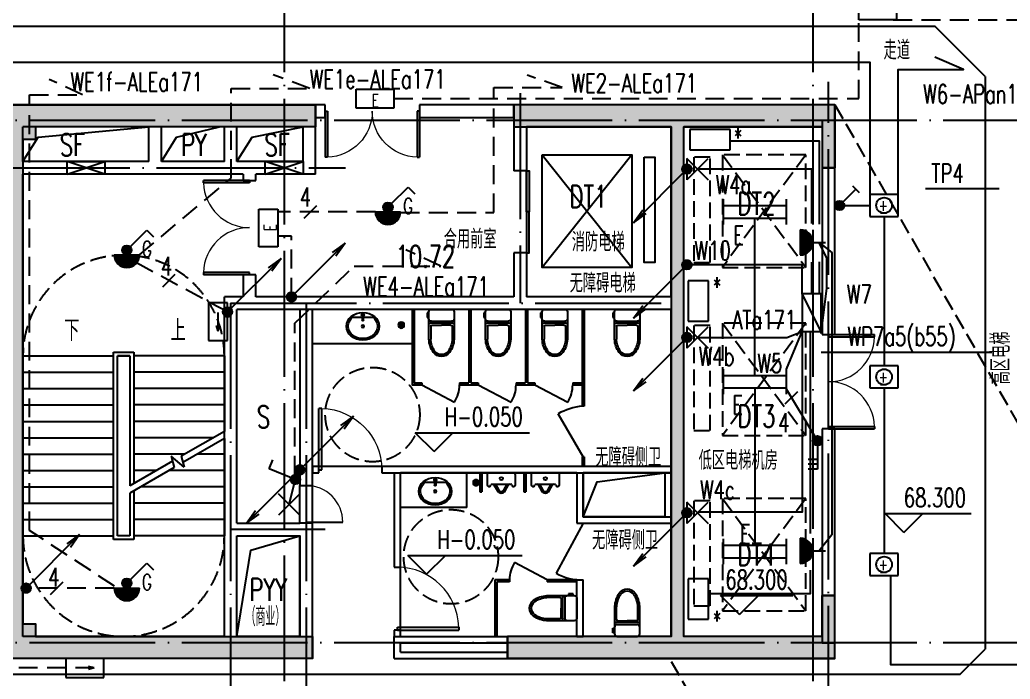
# Model space of a CAD drawing. Extents: x 1980812 to 2226895, y -554123 to 281606.
# Drawn here: x 2007367 to 2023102, y -176357 to -165875 of the extents above; entities that cross this region are included whole.
import ezdxf
from ezdxf.enums import TextEntityAlignment as Align

# ---------------------------------------------------------------- set-up
doc = ezdxf.new("R2010")
doc.units = 0
doc.header["$LTSCALE"] = 1000
doc.header["$MEASUREMENT"] = 0
for name, pattern in [('CONTINOUS', [0]), ('DASH', [0.35, 0.25, -0.1]), ('DOTE', [2.42, 2, -0.2, 0.02, -0.2]), ('DQXX', [4.5, 3, -1.5])]:
    doc.linetypes.add(name, pattern=pattern)
for name, color, linetype in [('$TD_AUDIT_GENERATED_(1F3)', 7, 'Continuous'), ('$TD_AUDIT_GENERATED_(210)', 8, 'Continuous'), ('$TD_AUDIT_GENERATED_(24E)', 8, 'Continuous'), ('$TD_AUDIT_GENERATED_(356C)', 8, 'Continuous'), ('$TD_AUDIT_GENERATED_(517)', 8, 'CONTINOUS'), ('$TD_AUDIT_GENERATED_(54A)', 8, 'Continuous'), ('1', 1, 'Continuous'), ('A-FLOR-PFIX', 8, 'Continuous'), ('A-FLOR-TPTN', 8, 'Continuous'), ('COLU', 8, 'Continuous'), ('COLU_HATCH', 8, 'Continuous'), ('DIM_ELEV', 8, 'Continuous'), ('DIM_SYMB', 8, 'Continuous'), ('dote', 8, 'DOTE'), ('DQ1', 1, 'Continuous'), ('DQ2', 2, 'Continuous'), ('DQ7', 7, 'Continuous'), ('DQK', 7, 'Continuous'), ('DQK1', 1, 'Continuous'), ('DQK7', 7, 'Continuous'), ('DQqj', 1, 'Continuous'), ('DQX', 2, 'DQXX'), ('LINE', 8, 'Continuous'), ('PUB_TEXT', 8, 'Continuous'), ('STAIR', 8, 'Continuous'), ('WALL', 7, 'Continuous'), ('WINDOW', 8, 'Continuous')]:
    doc.layers.add(name, color=color, linetype=linetype)
doc.styles.add('_TCH_DIM', font='SIMPLEX', dxfattribs={"bigfont": 'GBCBIG'})
doc.styles.add('D8', font='txtw.shx', dxfattribs={"width": 0.7, "bigfont": 'hztxtw.shx'})
doc.styles.add('HZF', font='ROMANS2', dxfattribs={"width": 0.7, "bigfont": 'HZDF2'})
doc.styles.add('HZTXTW', font='txtw.shx', dxfattribs={"width": 0.6, "bigfont": 'hztxtw.shx'})

# ---------------------------------------------------------------- blocks, each defined once
blk = doc.blocks.new('$TD_AUDIT_GENERATED_(9F)')
at = {"layer": 'dote'}
for p, q in [((14900, 30469), (14900, -6248)), ((23300, 30469), (23300, -6248)), ((56413, 15600), (-8454, 15600)), ((56413, 7300), (-8454, 7300))]:
    blk.add_line(p, q, dxfattribs=at)
blk = doc.blocks.new('$TD_AUDIT_GENERATED_(3B77)')
at = {"layer": 'COLU_HATCH'}
h = blk.add_hatch(color=256, dxfattribs=at)
h.dxf.hatch_style = 1
h.paths.add_polyline_path([(15400, 15850), (15400, 15500), (10950, 15500), (10950, 15300), (10750, 15300), (10750, 7600), (10950, 7600), (10950, 7400), (15350, 7400), (15350, 7050), (10400, 7050), (10400, 15850)])
h = blk.add_hatch(color=256, dxfattribs=at)
h.dxf.hatch_style = 1
h.paths.add_polyline_path([(18550, 15850), (23650, 15850), (23650, 14850), (23450, 14850), (23450, 15500), (18550, 15500)])
h = blk.add_hatch(color=256, dxfattribs=at)
h.dxf.hatch_style = 1
h.paths.add_polyline_path([(21250, 15500), (21250, 7400), (21050, 7400), (21050, 15500)])
h = blk.add_hatch(color=256, dxfattribs=at)
h.dxf.hatch_style = 1
h.paths.add_polyline_path([(18450, 7050), (23650, 7050), (23650, 8050), (23450, 8050), (23450, 7400), (18450, 7400)])
at = {"layer": 'COLU'}
for points in [[(15400, 15850), (15400, 15500), (10950, 15500), (10950, 15300), (10750, 15300), (10750, 7600), (10950, 7600), (10950, 7400), (15350, 7400), (15350, 7050), (10400, 7050), (10400, 15850)], [(23650, 14850), (23650, 15850), (18550, 15850), (18550, 15500), (21050, 15500), (21050, 7400), (18450, 7400), (18450, 7050), (23650, 7050), (23650, 8050), (23450, 8050), (23450, 7400), (21250, 7400), (21250, 15500), (23450, 15500), (23450, 14850)]]:
    blk.add_lwpolyline(points, close=True, dxfattribs=at)
blk = doc.blocks.new('$DorLib2D$00000002')
for p, q in [((-0.5, 0), (-0.5, 0.4875)), ((-0.475, 0.4875), (-0.5, 0.4875)), ((-0.475, 0), (-0.475, 0.4875)), ((0.475, 0), (0.475, 0.4875)), ((0.475, 0.4875), (0.5, 0.4875)), ((0.5, 0), (0.5, 0.4875)), ((-0.5, 0), (-0.475, 0)), ((0.5, 0), (0.475, 0))]:
    blk.add_line(p, q)
at = {"lineweight": 13}
for centre, start, end in [((-0.4875, 0), 0, 88.53072), ((0.4875, 0), 91.46928, 180)]:
    blk.add_arc(centre, 0.4875, start, end, dxfattribs=at)
blk = doc.blocks.new('dd')
at = {"layer": 'DQK1', "color": 1}
for p, q in [((-200, 100), (200, 100)), ((-200, 92), (200, 92)), ((-196, 62), (196, 62)), ((-188, 32), (188, 32)), ((-174, 2), (174, 2)), ((-154, -28), (154, -28)), ((-122, -58), (122, -58)), ((-68, -88), (68, -88))]:
    blk.add_line(p, q, dxfattribs=at)
blk.add_arc((0, 100), 200, 180, 0, dxfattribs=at)
blk = doc.blocks.new('*X249')
at = {"color": 0}
for p, q in [((5371, 4200), (5459, 4200)), ((5315, 4110), (5515, 4110)), ((5320, 4140), (5510, 4140)), ((5320, 4080), (5510, 4080)), ((5335, 4170), (5495, 4170)), ((5335, 4050), (5495, 4050)), ((5372, 4020), (5459, 4020))]:
    blk.add_line(p, q, dxfattribs=at)
blk = doc.blocks.new('kg')
at = {"layer": 'DQK1'}
for p, q in [((53, 53), (318, 318)), ((318, 318), (424, 212))]:
    blk.add_line(p, q, dxfattribs=at)
blk.add_circle((0, 0), 75, dxfattribs=at)
at = {"layer": 'DQK1', "xscale": 0.75, "yscale": 0.75, "zscale": 0.75}
blk.add_blockref('*X249', (-4061, -3083), dxfattribs=at)
at = {"layer": 'DQK7', "style": 'D8', "width": 0.7}
blk.add_text('G', height=250, dxfattribs=at).set_placement((241, -107))
blk = doc.blocks.new('*X251')
at = {"color": 0}
for p, q in [((144, 3000), (256, 3000)), ((126, 2940), (274, 2940)), ((128, 2970), (272, 2970)), ((137, 2910), (263, 2910)), ((173, 2880), (227, 2880))]:
    blk.add_line(p, q, dxfattribs=at)
blk = doc.blocks.new('j')
at = {"layer": '1', "color": 7}
blk.add_line((850, 850), (850, 850), dxfattribs=at)
blk.add_line((850, 850), (850, 850), dxfattribs=at)
blk.add_line((850, 850), (850, 850), dxfattribs=at)
blk.add_line((850, 850), (850, 850), dxfattribs=at)
blk.add_line((850, 850), (850, 850), dxfattribs=at)
blk.add_line((850, 850), (850, 850), dxfattribs=at)
blk.add_line((850, 850), (850, 850), dxfattribs=at)
blk.add_line((850, 850), (850, 850), dxfattribs=at)
blk.add_line((850, 850), (850, 850), dxfattribs=at)
blk.add_line((850, 850), (850, 850), dxfattribs=at)
blk.add_line((850, 850), (850, 850), dxfattribs=at)
blk.add_line((850, 850), (850, 850), dxfattribs=at)
blk.add_line((850, 850), (850, 850), dxfattribs=at)
blk.add_line((850, 850), (850, 850), dxfattribs=at)
blk.add_line((850, 850), (850, 850), dxfattribs=at)
blk.add_line((850, 850), (850, 850), dxfattribs=at)
blk.add_line((850, 850), (850, 850), dxfattribs=at)
blk.add_line((850, 850), (850, 850), dxfattribs=at)
at = {"layer": 'DQK1'}
blk.add_circle((0, 0), 75, dxfattribs=at)
at = {"layer": 'DQK7'}
for p, q in [((0, 0), (850, 850)), ((850, 850), (647, 703)), ((850, 850), (703, 647))]:
    blk.add_line(p, q, dxfattribs=at)
at = {"layer": 'DQK1'}
blk.add_blockref('*X251', (-200, -2950), dxfattribs=at)
blk = doc.blocks.new('dyz')
at = {"layer": 'DQK1'}
for p, q in [((-300, 0), (300, 0)), ((-300, -300), (-300, 0)), ((300, 0), (300, -300)), ((300, -300), (-300, -300))]:
    blk.add_line(p, q, dxfattribs=at)
at = {"layer": 'DQK7'}
for q in [(-58, -127), (-58, -127), (150, -150), (-58, -173), (-58, -173)]:
    blk.add_line((-150, -150), q, dxfattribs=at)
blk = doc.blocks.new('P')
at = {"layer": 'DQK7'}
blk.add_line((-100, -100), (100, 100), dxfattribs=at)
blk = doc.blocks.new('4')
at = {"layer": 'DQK7', "linetype": 'ByBlock', "style": 'D8', "width": 0.7}
blk.add_text('4', height=300, dxfattribs=at).set_placement((-100, -193))
blk = doc.blocks.new('dyk')
at = {"layer": 'DQK1'}
for p, q in [((-300, 150), (300, 150)), ((-300, -150), (-300, 150)), ((300, 150), (300, -150)), ((300, -150), (-300, -150))]:
    blk.add_line(p, q, dxfattribs=at)
at = {"layer": 'DQK7', "style": 'D8', "width": 0.7}
blk.add_text('E', height=200, dxfattribs=at).set_placement((5, -31), align=Align.MIDDLE_CENTER)
blk = doc.blocks.new('xsy')
at = {"layer": 'DQK1', "color": 1}
for p, q in [((-300, -150), (300, 150)), ((300, 150), (-300, 150)), ((-300, 150), (-300, -150)), ((300, -150), (300, 150)), ((-300, -150), (300, -150))]:
    blk.add_line(p, q, dxfattribs=at)
blk = doc.blocks.new('DQZ')
at = {"layer": 'DQK1'}
for q in [(-170, 170), (170, 170), (-170, -170), (170, -170)]:
    blk.add_line((0, 0), q, dxfattribs=at)
at = {"layer": 'DQK1', "ltscale": 0.08}
blk.add_line((-170, -170), (170, -170), dxfattribs=at)
blk = doc.blocks.new('DY2')
at = {"layer": 'DQK1'}
for p, q in [((-500, -200), (-500, 200)), ((500, -200), (500, 200)), ((-500, 100), (500, 100)), ((-500, -100), (500, -100))]:
    blk.add_line(p, q, dxfattribs=at)
blk = doc.blocks.new('*X364')
at = {"color": 0}
for p, q in [((4573, 4860), (4772, 4860)), ((4575, 4830), (4770, 4830)), ((4580, 4890), (4765, 4890)), ((4599, 4920), (4746, 4920)), ((4650, 4950), (4695, 4950)), ((4588, 4800), (4758, 4800)), ((4616, 4770), (4729, 4770))]:
    blk.add_line(p, q, dxfattribs=at)
blk = doc.blocks.new('K3')
at = {"layer": 'DQK1'}
for p, q in [((53, 53), (318, 318)), ((318, 318), (424, 212)), ((212, 212), (318, 106)), ((265, 265), (371, 159))]:
    blk.add_line(p, q, dxfattribs=at)
blk.add_circle((0, 0), 75, dxfattribs=at)
at = {"layer": 'DQK1', "xscale": 0.75, "yscale": 0.75, "zscale": 0.75}
blk.add_blockref('*X364', (-3504, -3639), dxfattribs=at)
blk = doc.blocks.new('x')
at = {"layer": 'DQK1'}
for p, q in [((320, 0), (-320, 0)), ((-320, 0), (-320, -320)), ((320, -320), (320, 0)), ((-320, -320), (320, -320))]:
    blk.add_line(p, q, dxfattribs=at)
blk = doc.blocks.new('z1d')
at = {"layer": 'DQK1'}
for p, q in [((0, -200), (0, 0)), ((-200, -200), (200, -200)), ((-173, -300), (173, -300)), ((-152, -270), (152, -270)), ((-120, -240), (120, -240)), ((-62, -210), (62, -210)), ((-200, -390), (200, -390)), ((-200, -400), (200, -400)), ((-196, -360), (196, -360)), ((-187, -330), (187, -330))]:
    blk.add_line(p, q, dxfattribs=at)
blk.add_arc((0, -400), 200, 0, 180, dxfattribs=at)
blk = doc.blocks.new('FP')
at = {"layer": 'DQK1'}
for p, q in [((-225, 175), (-225, -175)), ((225, 175), (-225, 175)), ((225, -175), (225, 175)), ((-225, -175), (225, -175))]:
    blk.add_line(p, q, dxfattribs=at)
blk.add_circle((0, 0), 125, dxfattribs=at)
at = {"layer": 'DQK7', "style": 'D8', "width": 0.7}
for s, p in [('+', (-83, -89)), ('-', (-80, -202))]:
    blk.add_text(s, height=180, dxfattribs=at).set_placement(p)
blk = doc.blocks.new('*X263')
at = {"color": 0, "linetype": 'Continuous'}
for p, q in [((28109, 10830), (28307, 10830)), ((28109, 10800), (28307, 10800)), ((28118, 10860), (28297, 10860)), ((28119, 10770), (28297, 10770)), ((28141, 10890), (28274, 10890)), ((28142, 10740), (28273, 10740))]:
    blk.add_line(p, q, dxfattribs=at)
blk = doc.blocks.new('KTA')
at = {"layer": 'DQK1'}
for p, q in [((53, 53), (256, 256)), ((203, 309), (309, 203))]:
    blk.add_line(p, q, dxfattribs=at)
blk.add_circle((0, 0), 75, dxfattribs=at)
at = {"layer": 'DQK1', "xscale": 0.75, "yscale": 0.75, "zscale": 0.75, "rotation": 180}
blk.add_blockref('*X263', (21156, 8112), dxfattribs=at)
blk = doc.blocks.new('*X257')
at = {"color": 0}
for p, q in [((5371, 4200), (5459, 4200)), ((5315, 4110), (5515, 4110)), ((5320, 4140), (5510, 4140)), ((5320, 4080), (5510, 4080)), ((5335, 4170), (5495, 4170)), ((5335, 4050), (5495, 4050)), ((5372, 4020), (5459, 4020))]:
    blk.add_line(p, q, dxfattribs=at)
blk = doc.blocks.new('k1')
at = {"layer": 'DQK1'}
for p, q in [((53, 53), (318, 318)), ((318, 318), (424, 212))]:
    blk.add_line(p, q, dxfattribs=at)
blk.add_circle((0, 0), 75, dxfattribs=at)
at = {"layer": 'DQK1', "xscale": 0.75, "yscale": 0.75, "zscale": 0.75}
blk.add_blockref('*X257', (-4061, -3083), dxfattribs=at)
blk = doc.blocks.new('A-WC4')
for p, q in [((-200, 475), (-200, 40)), ((200, 40), (200, 475)), ((180, 220), (-180, 220)), ((-160, 190), (160, 190)), ((-228, 57), (-228, 130)), ((-228, 130), (-210, 130)), ((-210, 57), (-228, 57)), ((-210, 130), (-210, 115)), ((-210, 115), (-200, 115)), ((-210, 72), (-210, 115)), ((-200, 72), (-210, 72)), ((-210, 72), (-210, 57)), ((-160, 0), (160, 0))]:
    blk.add_line(p, q)
at = {"color": 251}
for p, q in [((-170, 270), (-170, 476)), ((170, 270), (170, 475)), ((-150, 250), (0, 250)), ((150, 250), (0, 250))]:
    blk.add_line(p, q, dxfattribs=at)
for centre, radius, start, end in [((189, 460), 389, 144.5404, 177.815), ((0, 590), 160, 90, 143.2005), ((0, 590), 160, 36.7995, 90), ((-189, 460), 389, 2.185, 35.4596), ((-180, 240), 20, 180, 270), ((-160, 150), 40, 90, 180), ((160, 150), 40, 0, 90), ((180, 240), 20, 270, 0), ((-160, 40), 40, 180, 270), ((160, 40), 40, 270, 0)]:
    blk.add_arc(centre, radius, start, end)
for centre, radius, start, end in [((189, 460), 359, 144.5982, 177.815), ((0, 590), 130, 90, 143.0508), ((0, 590), 130, 36.9492, 90), ((-189, 460), 359, 2.185, 35.4018), ((-150, 270), 20, 180, 270), ((150, 270), 20, 270, 0)]:
    blk.add_arc(centre, radius, start, end, dxfattribs=at)
blk = doc.blocks.new('A-UR2')
for p, q in [((-225, 190), (-225, 30)), ((-168, 190), (-171, 199)), ((154, 180), (-154, 180)), ((-61, 284), (-116, 188)), ((116, 188), (61, 284)), ((171, 199), (168, 190)), ((225, 30), (225, 190)), ((-195, 0), (195, 0))]:
    blk.add_line(p, q)
at = {"color": 252}
for p, q in [((-39, 272), (-91, 180)), ((91, 180), (39, 272))]:
    blk.add_line(p, q, dxfattribs=at)
blk.add_circle((0, 90), 25, dxfattribs=at)
for centre, radius, start, end in [((0, 250), 70, 29.4871, 150.5129), ((-198, 190), 27.5, 18.9246, 180), ((-154, 195), 15, 198.9246, 270), ((-129, 195), 15, 270, 330.5129), ((129, 195), 15, 209.4871, 270), ((154, 195), 15, 270, 341.0754), ((198, 190), 27.5, 0, 161.0754), ((-195, 30), 30, 180, 270), ((195, 30), 30, 270, 0)]:
    blk.add_arc(centre, radius, start, end)
blk.add_arc((0, 250), 45, 29.4871, 150.5129, dxfattribs=at)
blk = doc.blocks.new('A-SINK-4')
for p, q in [((-13, 78), (-13, 170)), ((13, 170), (13, 78)), ((-158, 126), (-13, 126)), ((13, 78), (-13, 78)), ((13, 126), (158, 126))]:
    blk.add_line(p, q)
blk.add_circle((0, 270), 20)
for centre, radius, start, end in [((0, 170), 13.5, 0, 180), ((0, 88), 19.5, 133.6408, 46.2627)]:
    blk.add_arc(centre, radius, start, end)
at = {"extrusion": (0, 0, -1)}
blk.add_ellipse((0, 270), major_axis=(260, 0), ratio=0.846154, dxfattribs=at)
blk.add_ellipse((0, 270), major_axis=(-235, 0), ratio=0.829787, start_param=2.310338, end_param=7.11444)
blk = doc.blocks.new('$DorLib2D$00000001')
for p, q in [((0.45, 0.975), (0.5, 0.975)), ((0.45, 0), (0.45, 0.975)), ((0.5, 0), (0.5, 0.975)), ((0.5, 0), (0.45, 0))]:
    blk.add_line(p, q)
at = {"lineweight": 13}
blk.add_arc((0.475, 0), 0.975, 91.4693, 180, dxfattribs=at)
blk = doc.blocks.new('$TwtSys$00000141')
for p, q in [((-94, 8), (-10, 92)), ((-94, 8), (-10, 92)), ((-87, -35), (35, 87)), ((-87, -35), (35, 87)), ((-66, -66), (66, 66)), ((-66, -66), (66, 66)), ((-32, -87), (88, 33)), ((-32, -87), (88, 33)), ((11, -92), (92, -11)), ((11, -92), (92, -11))]:
    blk.add_line(p, q)
blk.add_circle((0, 0), 94)
blk.add_circle((0, 0), 94)
blk = doc.blocks.new('tbharthaergar')
at = {"layer": '$TD_AUDIT_GENERATED_(517)'}
blk.add_lwpolyline([(4750, -6300), (4974, -5742), (6050, -5600)], dxfattribs=at)
blk.add_lwpolyline([(4750, -5600), (6050, -5600), (6050, -6300), (4750, -6300)], close=True, dxfattribs=at)
at = {"layer": 'A-FLOR-PFIX'}
for p, q in [((2035, -3550), (458, -3550)), ((2900, -6150), (2900, -5600)), ((2900, -6150), (1850, -6150))]:
    blk.add_line(p, q, dxfattribs=at)
at = {"layer": 'A-FLOR-TPTN'}
for p, q in [((2965, -3000), (2965, -4170)), ((3835, -3000), (3835, -4170)), ((3865, -3000), (3865, -4170)), ((4735, -3000), (4735, -4541)), ((4765, -3000), (4765, -4541)), ((4735, -3604), (4735, -4541)), ((4765, -3604), (4765, -4541)), ((2185, -4170), (2185, -4200)), ((2185, -4200), (2705, -4475)), ((2785, -4170), (2785, -4200)), ((2785, -4170), (2935, -4170)), ((2965, -4170), (3085, -4170)), ((3085, -4170), (3085, -4200)), ((3085, -4200), (3605, -4475)), ((3685, -4170), (3835, -4170)), ((3685, -4170), (3685, -4200)), ((3685, -4200), (3985, -4200)), ((3865, -4170), (3985, -4170)), ((3985, -4170), (3985, -4200)), ((3985, -4200), (4505, -4475)), ((4585, -4170), (4735, -4170)), ((4585, -4170), (4585, -4200)), ((4585, -4200), (4735, -4200)), ((4765, -4541), (4735, -4541)), ((4750, -5346), (4352, -4661)), ((4735, -5346), (4735, -5500)), ((4765, -5346), (4735, -5346)), ((4765, -5346), (4765, -5500)), ((3110, -5600), (3110, -5900)), ((3140, -5600), (3140, -5900)), ((3810, -5600), (3810, -5900)), ((3840, -5600), (3840, -5900)), ((3110, -5900), (3140, -5900)), ((3810, -5900), (3840, -5900)), ((4750, -6400), (4322, -7192)), ((4180, -7300), (3660, -7025)), ((3350, -7300), (3350, -8200)), ((3580, -7300), (3350, -7300)), ((3380, -7330), (3380, -8200)), ((3580, -7330), (3380, -7330)), ((3580, -7300), (3580, -7330)), ((4650, -7300), (4180, -7300)), ((4180, -7300), (4180, -7330)), ((4650, -7330), (4180, -7330)), ((3380, -8200), (3350, -8200))]:
    blk.add_line(p, q, dxfattribs=at)
for points in [[(2035, -3000), (2035, -4200), (2185, -4200)], [(2065, -3000), (2065, -4170), (2185, -4170)], [(2935, -3000), (2935, -4170)], [(2785, -4200), (2965, -4200)], [(2935, -4200), (3085, -4200)]]:
    blk.add_lwpolyline(points, dxfattribs=at)
for centre, radius, start, end in [((2273, -4200), 512, 327.4617, 359.9502), ((3173, -4200), 512, 327.4617, 359.9502), ((4073, -4200), 512, 327.4617, 359.9502), ((4836, -5532), 997, 95.7943, 119.0455), ((4092, -7300), 512, 147.4617, 179.9502), ((4723, -6508), 792, 239.6591, 271.9796)]:
    blk.add_arc(centre, radius, start, end, dxfattribs=at)
at = {"layer": 'LINE', "linetype": 'DASH'}
for centre in [(1404, -4673), (2650, -6933)]:
    blk.add_circle(centre, 750, dxfattribs=at)
at = {"layer": 'WALL'}
for p, q in [((550, -5500), (450, -5500)), ((450, -5500), (450, -5600)), ((550, -5600), (550, -5500)), ((1850, -5500), (1550, -5500)), ((1550, -5500), (1550, -5600)), ((4750, -5500), (1850, -5500)), ((6150, -5500), (4750, -5500)), ((6150, -5600), (6150, -5500)), ((450, -5600), (550, -5600)), ((1550, -5600), (1750, -5600)), ((1750, -5600), (1750, -7100)), ((1850, -7100), (1850, -5600)), ((4650, -5600), (1850, -5600)), ((4650, -5600), (4650, -6400)), ((6150, -5600), (4750, -5600)), ((4750, -5600), (4750, -6300)), ((4650, -6400), (6150, -6400)), ((4750, -6300), (6150, -6300)), ((6150, -6300), (6150, -6400)), ((1750, -7100), (1850, -7100)), ((4650, -8200), (4650, -7300)), ((4650, -7300), (4750, -7300)), ((4750, -8200), (4750, -7300)), ((1850, -8100), (1750, -8100)), ((1750, -8100), (1750, -8200)), ((1850, -8200), (1850, -8100)), ((1750, -8200), (1850, -8200)), ((4650, -8200), (4750, -8200))]:
    blk.add_line(p, q, dxfattribs=at)
at = {"layer": 'WINDOW'}
for p, q in [((1550, -5500), (550, -5500)), ((1850, -8100), (1850, -7100))]:
    blk.add_line(p, q, dxfattribs=at)
at = {"layer": '$TD_AUDIT_GENERATED_(54A)', "xscale": 0.5, "yscale": -0.5, "zscale": 0.5, "rotation": 180.0000000027541}
for p in [(1861, -3250), (3049, -5755)]:
    blk.add_blockref('$TwtSys$00000141', p, dxfattribs=at)
at = {"layer": 'A-FLOR-PFIX', "xscale": -1, "rotation": 180}
for name, p in [('A-SINK-4', (1250, -3000)), ('A-WC4', (2500, -3000)), ('A-WC4', (3400, -3000)), ('A-WC4', (4300, -3000)), ('A-WC4', (5450, -3000)), ('A-SINK-4', (2400, -5623))]:
    blk.add_blockref(name, p, dxfattribs=at)
at = {"layer": 'A-FLOR-PFIX', "rotation": 180}
for p in [(3450, -5600), (4150, -5600)]:
    blk.add_blockref('A-UR2', p, dxfattribs=at)
at = {"layer": 'A-FLOR-PFIX', "extrusion": (0, 0, -1), "zscale": -1, "rotation": 270}
blk.add_blockref('A-WC4', (-4650, -7750), dxfattribs=at)
at = {"layer": 'A-FLOR-PFIX', "extrusion": (0, 0, -1), "xscale": -1, "zscale": -1}
blk.add_blockref('A-WC4', (-5450, -8200), dxfattribs=at)
at = {"layer": 'WINDOW', "yscale": -1000}
for p, xscale, zscale, rotation in [((1050, -5550), 1000, 1000, 180.0000000140501), ((1800, -7600), -1000, -1000, 90.00000001289553)]:
    blk.add_blockref('$DorLib2D$00000001', p, dxfattribs=dict(at, xscale=xscale, zscale=zscale, rotation=rotation))
blk = doc.blocks.new('$DorLib2D$00000003')
blk.add_line((0.47, 0), (0.47, 0.97))
at = {"lineweight": 13}
blk.add_arc((0.47, 0), 0.97, 90, 180, dxfattribs=at)

msp = doc.modelspace()

# ---------------------------------------------------------------- linework, layer by layer
at = {"layer": '$TD_AUDIT_GENERATED_(1F3)'}
msp.add_line((2015416.5, -168277.9), (2015416.5, -169577.9), dxfattribs=at)
at = {"layer": '$TD_AUDIT_GENERATED_(210)'}
for p, q in [((2008116.5, -168327.9), (2008716.5, -168127.9)), ((2008716.5, -168327.9), (2008116.5, -168127.9)), ((2011266.5, -168327.9), (2011866.5, -168127.9)), ((2011866.5, -168327.9), (2011266.5, -168127.9))]:
    msp.add_line(p, q, dxfattribs=at)
for points in [[(2007416.5, -168127.9), (2007658.5, -167739.9), (2009416.5, -167577.9)], [(2009616.5, -168127.9), (2009858.5, -167739.9), (2010541.5, -167577.9)], [(2010816.5, -168127.9), (2011058.5, -167739.9), (2011866.5, -167577.9)], [(2010816.5, -175677.9), (2011039.3, -174304.1), (2011816.5, -174077.9)]]:
    msp.add_lwpolyline(points, dxfattribs=at)
for points in [[(2008116.5, -168127.9), (2008716.5, -168127.9), (2008716.5, -168327.9), (2008116.5, -168327.9)], [(2011266.5, -168127.9), (2011866.5, -168127.9), (2011866.5, -168327.9), (2011266.5, -168327.9)]]:
    msp.add_lwpolyline(points, close=True, dxfattribs=at)
at = {"layer": '$TD_AUDIT_GENERATED_(24E)'}
msp.add_lwpolyline([(2010816.5, -174077.9), (2011816.5, -174077.9), (2011816.5, -175677.9), (2010816.5, -175677.9)], close=True, dxfattribs=at)
at = {"layer": '$TD_AUDIT_GENERATED_(517)'}
msp.add_lwpolyline([(2016316.5, -173077.9), (2017616.5, -173077.9), (2017616.5, -173777.9), (2016316.5, -173777.9)], close=True, dxfattribs=at)
at = {"layer": 'DIM_ELEV'}
for p, q in [((2013948.5, -172738.5), (2013648.5, -172438.5)), ((2013648.5, -172438.5), (2015466.5, -172438.5)), ((2013948.5, -172738.5), (2014248.5, -172438.5)), ((2021414.7, -174023.4), (2021114.7, -173723.4)), ((2021114.7, -173723.4), (2022480.5, -173723.4)), ((2021414.7, -174023.4), (2021714.7, -173723.4)), ((2013830.3, -174689.9), (2013530.3, -174389.9)), ((2013530.3, -174389.9), (2015348.3, -174389.9)), ((2013830.3, -174689.9), (2014130.3, -174389.9)), ((2018800.8, -175328.5), (2018500.8, -175028.5)), ((2018500.8, -175028.5), (2019646.2, -175028.5)), ((2018800.8, -175328.5), (2019100.8, -175028.5))]:
    msp.add_line(p, q, dxfattribs=at)
at = {"layer": 'DIM_SYMB', "linetype": 'DASH'}
for p, q in [((2020316.5, -167227.9), (2035540.7, -193718)), ((2017716.5, -176077.9), (2032940.7, -202618))]:
    msp.add_line(p, q, dxfattribs=at)
at = {"layer": 'DIM_SYMB'}
for points in [[(2008166.5, -171087.9, 0, 0, 0), (2008166.5, -174677.9, 0, 0, 0), (2009866.5, -174677.9, 0, 0, 0), (2009866.5, -173337.9, 80, 0, 0), (2009866.5, -173037.9, 0, 0, 0)], [(2009866.5, -171087.9, 0, 0, 0), (2009866.5, -172477.9, 80, 0, 0), (2009866.5, -172777.9, 0, 0, 0)]]:
    msp.add_lwpolyline(points, format="xyseb", dxfattribs=at)
at = {"layer": 'dote'}
for p, q in [((2020216.5, -177190.5), (2020216.5, -166862.5)), ((2015316.5, -167042.5), (2015316.5, -170381)), ((2007116.5, -168227.9), (2012539, -168227.9)), ((2010716.5, -170377.9), (2010716.5, -177143.5)), ((2010716.5, -170377.9), (2017716.5, -170377.9)), ((2011916.5, -170377.9), (2011916.5, -177143.5)), ((2012216.5, -173977.9), (2010716.5, -173977.9))]:
    msp.add_line(p, q, dxfattribs=at)
at = {"layer": 'DQ2'}
for p, q in [((2020467.5, -168825.4), (2020874.3, -168825.4)), ((2021099.3, -169000.4), (2021099.3, -171376.9)), ((2019046.6, -171528), (2019046.6, -169028)), ((2019546.6, -171428), (2019799.3, -170831.5)), ((2020099.3, -171160.6), (2022812.1, -171160.6)), ((2019046.6, -171728), (2019046.6, -174228)), ((2020002.2, -172501.8), (2019546.6, -171747.4)), ((2021099.3, -171726.9), (2021099.3, -174358.3)), ((2011646.8, -173577.9, 200), (2011726.3, -173254.7))]:
    msp.add_line(p, q, dxfattribs=at)
for points in [[(2021324.3, -168650.4), (2021324.3, -166666.1), (2022358.1, -166666.1), (2021903, -166466.8)], [(2005604.1, -166550), (2020874.3, -166550), (2020874.3, -168650.4)], [(2020074.4, -169122.4), (2020074.4, -167805.6), (2018653.9, -167805.6)], [(2019949.3, -169111.6), (2019949.3, -168250.4), (2018136.2, -168250.4)], [(2020066.5, -169413.5), (2020267.4, -169573.8), (2020267.4, -174062), (2020066.5, -174317.4)], [(2020099.3, -170860.6), (2020191, -170148.5), (2020191, -169663.5), (2020066.5, -169413.5)], [(2019799.3, -170231.5), (2019799.3, -169769), (2017966.5, -169769)], [(2019949.3, -170231.5), (2019949.3, -169727.8)], [(2020074.4, -170231.5), (2020074.4, -169720.6)], [(2018136.2, -170925.1), (2019551.3, -170925.1), (2019799.3, -170831.5)], [(2019799.3, -170831.5), (2019799.3, -173701.5), (2018145.9, -173701.5)], [(2019923.7, -170831.5), (2019923.7, -174038.7)], [(2019923.7, -174622.5), (2019923.7, -174999.2), (2018306.3, -174999.2)], [(2021203.2, -174708.3), (2021203.2, -176120.9), (2025844.4, -176120.9), (2027302.7, -176976.3), (2027682, -176976.3)]]:
    msp.add_lwpolyline(points, dxfattribs=at)
at = {"layer": 'DQ7'}
msp.add_line((2022926.6, -168560.6), (2021754.1, -168560.6), dxfattribs=at)
at = {"layer": 'DQqj', "ltscale": 0.15}
for p, q in [((2003307.5, -165977.9), (2021905.5, -165977.9)), ((2022705.5, -166777.9), (2021905.5, -165977.9)), ((2022705.5, -166777.9), (2022705.5, -175877.9)), ((2022305.5, -176277.9), (2022705.5, -175877.9)), ((1997345.4, -176277.9), (2022305.5, -176277.9))]:
    msp.add_line(p, q, dxfattribs=at)
at = {"layer": 'DQX', "ltscale": 0.1}
for p, q in [((2013016.5, -168927.9), (2011466.5, -168927.9)), ((2010666.5, -170519.8), (2009220.1, -169741)), ((2008866.5, -174907.9), (2007466.5, -174907.9))]:
    msp.add_line(p, q, dxfattribs=at)
for points in [[(2013309.7, -167127.9), (2020695.2, -167127.9), (2020695.2, -165877.9)], [(2021245.2, -165877.9), (2023520, -165877.9), (2023520, -167411.3), (2025774.5, -167411.3), (2025774.5, -168587.4), (2026066.5, -168587.4)], [(2009266.5, -169612.9), (2010724.2, -168392.7), (2010724.2, -166968.1), (2010724.2, -166968.1), (2011972.5, -166968.1), (2011389.4, -166748.2)], [(2013416.4, -168936), (2014898.2, -168936), (2014898.2, -166950.8), (2015983.8, -166950.8), (2015428.9, -166755.3)], [(2008868.8, -174877.9), (2007521.7, -173993.2), (2007521.7, -167067), (2008365, -167067), (2007833.2, -166823)], [(2011684.5, -170277.9), (2011684.5, -169313), (2011466.5, -169313)], [(2011738, -173107.3), (2011738, -170699.7), (2012680.3, -169789), (2014057, -169789), (2013498.8, -169534.3)], [(2008100.2, -176177.9), (2005517, -176177.9), (2005517, -175996.4)]]:
    msp.add_lwpolyline(points, dxfattribs=at)
at = {"layer": 'STAIR'}
for p, q in [((2008856.5, -171157.9), (2009176.5, -171157.9)), ((2008856.5, -174137.9), (2008856.5, -171157.9)), ((2009176.5, -171157.9), (2009176.5, -173248.5)), ((2007416.5, -174077.9), (2007416.5, -171217.9)), ((2007416.5, -171217.9), (2008856.5, -171217.9)), ((2008916.5, -174077.9), (2008916.5, -171217.9)), ((2008916.5, -171217.9), (2009116.5, -171217.9)), ((2008916.5, -174077.9), (2008916.5, -171217.9)), ((2009116.5, -171217.9), (2008916.5, -171217.9)), ((2009116.5, -171217.9), (2009116.5, -173283.2)), ((2009116.5, -171217.9), (2009116.5, -173283.2)), ((2010616.5, -171217.9), (2009176.5, -171217.9)), ((2010616.5, -171217.9), (2010616.5, -172417.2)), ((2007416.5, -171477.9), (2008856.5, -171477.9)), ((2010616.5, -171477.9), (2009176.5, -171477.9)), ((2007416.5, -171737.9), (2008856.5, -171737.9)), ((2010616.5, -171737.9), (2009176.5, -171737.9)), ((2007416.5, -171997.9), (2008856.5, -171997.9)), ((2010616.5, -171997.9), (2009176.5, -171997.9)), ((2007416.5, -172257.9), (2008856.5, -172257.9)), ((2010616.5, -172257.9), (2009176.5, -172257.9)), ((2010616.5, -172417.2), (2009930.9, -172813)), ((2007416.5, -172517.9), (2008856.5, -172517.9)), ((2010442, -172517.9), (2009176.5, -172517.9)), ((2010616.5, -172532.6), (2009957.7, -172913)), ((2010616.5, -172532.6), (2010616.5, -174077.9)), ((2007416.5, -172777.9), (2008856.5, -172777.9)), ((2009991.7, -172777.9), (2009176.5, -172777.9)), ((2010616.5, -172777.9), (2010191.7, -172777.9)), ((2009792.6, -172892.8), (2009116.5, -173283.2)), ((2009977.1, -172985.3), (2009771.1, -172812.4)), ((2009771.1, -172812.4), (2009819.4, -172992.8)), ((2009930.9, -172813), (2009977.1, -172985.3)), ((2007416.5, -173037.9), (2008856.5, -173037.9)), ((2009819.4, -172992.8), (2009116.5, -173398.7)), ((2009541.4, -173037.9), (2009176.5, -173037.9)), ((2010616.5, -173037.9), (2009741.4, -173037.9)), ((2007416.5, -173297.9), (2008856.5, -173297.9)), ((2009116.5, -173398.7), (2009116.5, -174077.9)), ((2009116.5, -173398.7), (2009116.5, -174077.9)), ((2009176.5, -173364), (2009176.5, -174137.9)), ((2010616.5, -173297.9), (2009291, -173297.9)), ((2007416.5, -173557.9), (2008856.5, -173557.9)), ((2010616.5, -173557.9), (2009176.5, -173557.9)), ((2007416.5, -173817.9), (2008856.5, -173817.9)), ((2010616.5, -173817.9), (2009176.5, -173817.9)), ((2007416.5, -174077.9), (2008856.5, -174077.9)), ((2009176.5, -174137.9), (2008856.5, -174137.9)), ((2009116.5, -174077.9), (2008916.5, -174077.9)), ((2010616.5, -174077.9), (2009176.5, -174077.9))]:
    msp.add_line(p, q, dxfattribs=at)
at = {"layer": 'STAIR', "linetype": 'DASH'}
for centre, start, end in [((2009016.5, -171217.9), 0, 180), ((2009016.5, -174077.9), 180, 360)]:
    msp.add_arc(centre, 1600, start, end, dxfattribs=at)
at = {"layer": 'WALL'}
for p, q in [((2009516.5, -167227.9), (2007066.5, -167227.9)), ((2010716.5, -167227.9), (2009516.5, -167227.9)), ((2012066.5, -167227.9), (2010716.5, -167227.9)), ((2012216.5, -167227.9), (2012066.5, -167227.9)), ((2012066.5, -167227.9), (2012066.5, -167427.9)), ((2012066.5, -168327.9), (2012066.5, -167227.9)), ((2012216.5, -167427.9), (2012216.5, -167227.9)), ((2015216.5, -167227.9), (2013716.5, -167227.9)), ((2013716.5, -167227.9), (2013716.5, -167427.9)), ((2015216.5, -167427.9), (2015216.5, -167227.9)), ((2015216.5, -167227.9), (2015216.5, -168277.9)), ((2017816.5, -167227.9), (2015216.5, -167227.9)), ((2020316.5, -167227.9), (2017816.5, -167227.9)), ((2020316.5, -167227.9), (2020316.5, -168227.9)), ((2012066.5, -167427.9), (2012216.5, -167427.9)), ((2013716.5, -167427.9), (2015216.5, -167427.9)), ((2009416.5, -167577.9), (2007416.5, -167577.9)), ((2007416.5, -168127.9), (2007416.5, -167577.9)), ((2009416.5, -168127.9), (2009416.5, -167577.9)), ((2010616.5, -167577.9), (2009616.5, -167577.9)), ((2009616.5, -168127.9), (2009616.5, -167577.9)), ((2010616.5, -168127.9), (2010616.5, -167577.9)), ((2010816.5, -168127.9), (2010816.5, -167577.9)), ((2011866.5, -167577.9), (2010816.5, -167577.9)), ((2011866.5, -168127.9), (2011866.5, -167577.9)), ((2015416.5, -167577.9), (2015416.5, -168277.9)), ((2017716.5, -167577.9), (2015416.5, -167577.9)), ((2017716.5, -170277.9), (2017716.5, -167577.9)), ((2020116.5, -167577.9), (2017916.5, -167577.9)), ((2017916.5, -170377.9), (2017916.5, -167577.9)), ((2020116.5, -167477.9), (2020116.5, -170878.1)), ((2020316.5, -167477.9), (2020116.5, -167477.9)), ((2020116.5, -167577.9), (2020116.5, -168227.9)), ((2020316.5, -170878.1), (2020316.5, -167477.9)), ((2009416.5, -168127.9), (2007416.5, -168127.9)), ((2010616.5, -168127.9), (2009616.5, -168127.9)), ((2011016.5, -168127.9), (2010816.5, -168127.9)), ((2011866.5, -168127.9), (2011016.5, -168127.9)), ((2009516.5, -168327.9), (2007416.5, -168327.9)), ((2007416.5, -175677.9), (2007416.5, -168327.9)), ((2010716.5, -168327.9), (2009516.5, -168327.9)), ((2010916.5, -168327.9), (2010716.5, -168327.9)), ((2010916.5, -168327.9), (2010916.5, -168427.9)), ((2012066.5, -168327.9), (2011116.5, -168327.9)), ((2011116.5, -168427.9), (2011116.5, -168327.9)), ((2015416.5, -168277.9), (2015216.5, -168277.9)), ((2020316.5, -168227.9), (2020116.5, -168227.9)), ((2010916.5, -168427.9), (2011116.5, -168427.9)), ((2015216.5, -169577.9), (2015216.5, -170277.9)), ((2015416.5, -169577.9), (2015216.5, -169577.9)), ((2015416.5, -169577.9), (2015416.5, -170277.9)), ((2011116.5, -169927.9), (2010916.5, -169927.9)), ((2010916.5, -169927.9), (2010916.5, -170277.9)), ((2011116.5, -170277.9), (2011116.5, -169927.9)), ((2010616.5, -173977.9), (2010616.5, -170277.9)), ((2010916.5, -170277.9), (2010616.5, -170277.9)), ((2015216.5, -170277.9), (2011116.5, -170277.9)), ((2017716.5, -170277.9), (2015416.5, -170277.9)), ((2017916.5, -175677.9), (2017916.5, -170377.9)), ((2010816.5, -173877.9), (2010816.5, -170477.9)), ((2011016.5, -170477.9), (2010816.5, -170477.9)), ((2015316.5, -170477.9), (2011016.5, -170477.9)), ((2011816.5, -170477.9), (2011816.5, -173277.9)), ((2012016.5, -170477.9), (2011816.5, -170477.9)), ((2012016.5, -173277.9), (2012016.5, -170477.9)), ((2017716.5, -170477.9), (2015316.5, -170477.9)), ((2017716.5, -175677.9), (2017716.5, -170477.9)), ((2020116.5, -170878.1), (2020316.5, -170878.1)), ((2020316.5, -172378.1), (2020116.5, -172378.1)), ((2020116.5, -172378.1), (2020116.5, -175777.9)), ((2020316.5, -175777.9), (2020316.5, -172378.1)), ((2012116.5, -172977.9), (2012016.5, -172977.9)), ((2012016.5, -172977.9), (2012016.5, -173077.9)), ((2012016.5, -173077.9), (2012116.5, -173077.9)), ((2012116.5, -173077.9), (2012116.5, -172977.9)), ((2017716.5, -172977.9), (2013116.5, -172977.9)), ((2013116.5, -172977.9), (2013116.5, -173077.9)), ((2013116.5, -173077.9), (2017716.5, -173077.9)), ((2017716.5, -173077.9), (2017716.5, -172977.9)), ((2011816.5, -173277.9), (2012016.5, -173277.9)), ((2010816.5, -173877.9), (2011816.5, -173877.9)), ((2012016.5, -173877.9), (2011816.5, -173877.9)), ((2012016.5, -173977.9), (2012016.5, -173877.9)), ((2010616.5, -175677.9), (2010616.5, -173977.9)), ((2012016.5, -175677.9), (2012016.5, -173977.9)), ((2010816.5, -174077.9), (2011816.5, -174077.9)), ((2010816.5, -175677.9), (2010816.5, -174077.9)), ((2011816.5, -175677.9), (2011816.5, -174077.9)), ((2020116.5, -175677.9), (2020116.5, -175027.9)), ((2020116.5, -175027.9), (2020316.5, -175027.9)), ((2020316.5, -176027.9), (2020316.5, -175027.9)), ((2010616.5, -175677.9), (2007416.5, -175677.9)), ((2011816.5, -175677.9), (2010816.5, -175677.9)), ((2012016.5, -175677.9), (2012016.5, -175677.9)), ((2012016.5, -176027.9), (2012016.5, -175677.9)), ((2013316.5, -175677.9), (2015116.5, -175677.9)), ((2013316.5, -176027.9), (2013316.5, -175677.9)), ((2015116.5, -175677.9), (2015116.5, -175777.9)), ((2017716.5, -175677.9), (2015116.5, -175677.9)), ((2015116.5, -176027.9), (2015116.5, -175677.9)), ((2020116.5, -175677.9), (2017916.5, -175677.9)), ((2013416.5, -175777.9), (2015116.5, -175777.9)), ((2013416.5, -175927.9), (2013416.5, -175777.9)), ((2020116.5, -175777.9), (2020316.5, -175777.9)), ((2010716.5, -176027.9), (2007066.5, -176027.9)), ((2011916.5, -176027.9), (2010716.5, -176027.9)), ((2012016.5, -176027.9), (2011916.5, -176027.9)), ((2013316.5, -176027.9), (2015116.5, -176027.9)), ((2013416.5, -175927.9), (2015116.5, -175927.9)), ((2017816.5, -176027.9), (2015116.5, -176027.9)), ((2020316.5, -176027.9), (2017816.5, -176027.9))]:
    msp.add_line(p, q, dxfattribs=at)
at = {"layer": 'WINDOW', "color": 3}
for p, q in [((2017088.9, -168022.2), (2015663.6, -169810.6)), ((2015663.6, -168022.2), (2017088.9, -169810.6))]:
    msp.add_line(p, q, dxfattribs=at)
at = {"layer": 'WINDOW', "color": 5, "linetype": 'DASH'}
for p, q in [((2018530.2, -168022.2), (2019855.5, -169810.6)), ((2019855.5, -168022.2), (2018530.2, -169810.6)), ((2018530.2, -170696.9), (2019855.5, -172485.3)), ((2019855.5, -170696.9), (2018530.2, -172485.3)), ((2018530.2, -173483), (2019855.5, -175271.3)), ((2019855.5, -173483), (2018530.2, -175271.3))]:
    msp.add_line(p, q, dxfattribs=at)
at = {"layer": 'WINDOW'}
for p, q in [((2013116.5, -172977.9), (2012116.5, -172977.9)), ((2011816.5, -173877.9, 200), (2011816.5, -173277.9, 200)), ((2012016.5, -173877.9, 200), (2012016.5, -173277.9, 200))]:
    msp.add_line(p, q, dxfattribs=at)
at = {"layer": 'WINDOW', "color": 3}
for points in [[(2015663.6, -168022.2), (2017088.9, -168022.2), (2017088.9, -169810.6), (2015663.6, -169810.6)], [(2017285, -168058.9), (2017456.5, -168058.9), (2017456.5, -169731), (2017285, -169731)]]:
    msp.add_lwpolyline(points, close=True, dxfattribs=at)
at = {"layer": 'WINDOW', "color": 5, "linetype": 'DASH'}
for points in [[(2019855.5, -168022.2), (2018530.2, -168022.2), (2018530.2, -169810.6), (2019855.5, -169810.6)], [(2018334.2, -168058.9), (2018076.5, -168058.9), (2018076.5, -169731), (2018334.2, -169731)], [(2019855.5, -170696.9), (2018530.2, -170696.9), (2018530.2, -172485.3), (2019855.5, -172485.3)], [(2018334.2, -170733.7), (2018076.5, -170733.7), (2018076.5, -172405.7), (2018334.2, -172405.7)], [(2018334.2, -173519.7), (2018076.5, -173519.7), (2018076.5, -175191.7), (2018334.2, -175191.7)], [(2019855.5, -173483), (2018530.2, -173483), (2018530.2, -175271.3), (2019855.5, -175271.3)]]:
    msp.add_lwpolyline(points, close=True, dxfattribs=at)
at = {"layer": 'WINDOW'}
for points in [[(2015457.6, -168927.9), (2015416.5, -168927.9), (2015416.5, -168277.9), (2015457.6, -168277.9)], [(2015457.6, -168927.9), (2015416.5, -168927.9), (2015416.5, -169577.9), (2015457.6, -169577.9)]]:
    msp.add_lwpolyline(points, close=True, dxfattribs=at)

# ---------------------------------------------------------------- block references
at = {"layer": 'COLU'}
msp.add_blockref('$TD_AUDIT_GENERATED_(3B77)', (1996666.5, -183077.9), dxfattribs=at)
at = {"layer": 'DQ1', "ltscale": 0.05}
for name, p in [('dyz', (2020995.2, -165577.9)), ('dyk', (2013009.7, -167127.9)), ('x', (2018333.9, -167620.7)), ('j', (2011684.5, -170277.9)), ('j', (2010666.5, -170519.8)), ('j', (2011816.5, -173027.9)), ('j', (2007466.5, -174907.9))]:
    msp.add_blockref(name, p, dxfattribs=at)
for name, p, rotation in [('j', (2017966.5, -168250.4), 180), ('dyk', (2011316.5, -169182.9), 90), ('z1d', (2020166.5, -169413.5), 270), ('j', (2017966.5, -169769), 180), ('x', (2017986.3, -170344.7), 90), ('j', (2017966.5, -170925.1), 180), ('k1', (2011744.7, -173182), 112.6248850812112), ('j', (2011816.5, -173027.9), 180), ('j', (2017966.5, -173711.2), 180), ('z1d', (2020166.5, -174317.4), 270), ('x', (2017986.3, -175082), 90)]:
    msp.add_blockref(name, p, dxfattribs=dict(at, rotation=rotation))
at = {"layer": 'DQ1', "ltscale": 0.08}
for p, rotation in [((2018136.2, -168250.4), 270), ((2018136.2, -170925.1), 270), ((2011646.8, -173577.9, 200), 89.99999999999999), ((2018136.2, -173711.2), 270)]:
    msp.add_blockref('DQZ', p, dxfattribs=dict(at, rotation=rotation))
at = {"layer": 'DQ1'}
for name, p in [('KTA', (2020392.5, -168825.4)), ('DY2', (2019046.6, -168928)), ('DY2', (2019046.6, -171628)), ('DY2', (2019046.6, -174328))]:
    msp.add_blockref(name, p, dxfattribs=at)
at = {"layer": 'DQ1', "ltscale": 0.08}
for p in [(2013216.5, -168852.3), (2009066.5, -169537.3), (2009066.5, -174832.3)]:
    msp.add_blockref('kg', p, dxfattribs=at)
at = {"layer": 'DQ1', "ltscale": 0.15}
for p in [(2013216.5, -169027.9), (2009066.5, -169712.9), (2009066.5, -175007.9)]:
    msp.add_blockref('dd', p, dxfattribs=at)
at = {"layer": 'DQ1', "ltscale": 0.05, "xscale": -1, "rotation": 270}
msp.add_blockref('dyz', (2010666.5, -170675.4), dxfattribs=at)
at = {"layer": 'DQ1', "rotation": 225}
msp.add_blockref('K3', (2020041, -172566), dxfattribs=at)
at = {"layer": 'DQ1', "ltscale": 0.05, "xscale": -1}
msp.add_blockref('dyz', (2008400.2, -176027.9), dxfattribs=at)
at = {"layer": 'DQ2'}
for p in [(2021099.3, -168825.4), (2021099.3, -171551.9), (2021099.3, -174533.3)]:
    msp.add_blockref('FP', p, dxfattribs=at)
at = {"layer": 'DQ7', "ltscale": 0.05}
for name, p in [('4', (2011913.9, -168650.5)), ('P', (2011983.3, -168927.9)), ('4', (2009706.9, -169748.9)), ('P', (2009737.4, -170019.5)), ('P', (2019627.8, -171881.9)), ('4', (2019517, -172235)), ('4', (2007917, -174691.7)), ('P', (2007954.5, -174907.9))]:
    msp.add_blockref(name, p, dxfattribs=at)
at = {"layer": 'DQK', "rotation": 90}
msp.add_blockref('xsy', (2019949.3, -170531.5), dxfattribs=at)
at = {"layer": 'WALL'}
for name, p in [('$TD_AUDIT_GENERATED_(9F)', (1996666.5, -183077.9)), ('tbharthaergar', (2011566.5, -167477.9))]:
    msp.add_blockref(name, p, dxfattribs=at)
at = {"layer": 'WINDOW'}
for name, p, xscale, yscale, zscale, rotation in [('$DorLib2D$00000002', (2012966.5, -167327.9), -1500, 1500, -1500, 180.0000008652156), ('$DorLib2D$00000002', (2011016.5, -169177.9), 1500, 1500, 1500, 90.00000000192348), ('$DorLib2D$00000002', (2020216.5, -171628.1), 1500, 1500, 1500, 270.0000000130284), ('$DorLib2D$00000001', (2012616.5, -173027.9), 1000, -1000, 1000, 180.0000000140488), ('$DorLib2D$00000003', (2011916.5, -173577.9), -600, -600, -600, 90.00000000361328)]:
    msp.add_blockref(name, p, dxfattribs=dict(at, xscale=xscale, yscale=yscale, zscale=zscale, rotation=rotation))

# ---------------------------------------------------------------- texts
at = {"layer": '$TD_AUDIT_GENERATED_(1F3)', "style": 'D8', "width": 0.7}
for s, rotation, p in [('\\M+5D7DF\\M+5B5C0', 0.00057, (2021301.7, -166356.7)), ('\\M+5BACF\\M+5D3C3\\M+5C7B0\\M+5CAD2', 0.00057, (2014522, -169360.7)), ('\\M+5B8DF\\M+5C7F8\\M+5B5E7\\M+5CCDD', 90.00057, (2022949.1, -171250.4)), ('\\M+5CEDE\\M+5D5CF\\M+5B0AD\\M+5B2E0\\M+5CEC0', 0.00057, (2017034.2, -172827.9)), ('\\M+5B5CD\\M+5C7F8\\M+5B5E7\\M+5CCDD\\M+5BBFA\\M+5B7BF', 0.00057, (2018781.9, -172877.9)), ('\\M+5CEDE\\M+5D5CF\\M+5B0AD\\M+5B2E0\\M+5CEC0', 0.00057, (2016983.6, -174146.8))]:
    msp.add_text(s, height=300, rotation=rotation, dxfattribs=at).set_placement(p, align=Align.MIDDLE_CENTER)
at = {"layer": '$TD_AUDIT_GENERATED_(1F3)'}
for s, height, style, width, p in [('SF', 350, 'HZF', 0.7, (2008203.4, -167862.3)), ('PY', 350, 'HZF', 0.7, (2010134.4, -167862.3)), ('SF', 350, 'HZF', 0.7, (2011456.1, -167862.3)), ('DT1', 350, 'HZF', 0.7, (2016401.3, -168683.6)), ('DT2', 350, 'HZF', 0.7, (2019071.7, -168797.8)), ('\\M+5CFFB\\M+5B7C0\\M+5B5E7\\M+5CCDD', 300, 'D8', 0.7, (2016557, -169407)), ('10.72', 350, 'HZF', 0.7, (2013810.8, -169636.6)), ('\\M+5CEDE\\M+5D5CF\\M+5B0AD\\M+5B5E7\\M+5CCDD', 300, 'D8', 0.7, (2016628, -170060.9)), ('DT3', 350, 'HZF', 0.7, (2019071.7, -172177.4)), ('DT4', 350, 'HZF', 0.7, (2019071.7, -174376.4)), ('\\M+5A3A8\\M+5C9CC\\M+5D2B5\\M+5A3A9', 300, 'HZTXTW', 0.5, (2011268.9, -175361.3))]:
    msp.add_text(s, height=height, dxfattribs=dict(at, style=style, width=width)).set_placement(p, align=Align.MIDDLE_CENTER)
at = {"layer": '$TD_AUDIT_GENERATED_(356C)', "style": 'HZF', "width": 0.7}
for s, p in [('S', (2011239.8, -172188.2)), ('PYY', (2011315.9, -174933.6))]:
    msp.add_text(s, height=350, dxfattribs=at).set_placement(p, align=Align.MIDDLE_CENTER)
at = {"layer": 'DQ7', "style": 'D8', "width": 0.7}
for s, p in [('WE1f-ALEa171', (2008170.6, -167011.8)), ('WE1e-ALEa171', (2011972.5, -166968.1)), ('WE2-ALEa171', (2016128.8, -167031.6)), ('WE4-ALEa171', (2012822.4, -170262.4))]:
    msp.add_text(s, height=300, dxfattribs=at).set_placement(p)
for s, p in [('W6-APan1', (2022471.1, -167055.4)), ('TP4', (2022106.9, -168314.4)), ('W4a', (2018704.2, -168495.3)), ('W10', (2018374.8, -169542.8)), ('W7', (2020704.9, -170235.5)), ('ATa171', (2019194.5, -170644.8)), ('WP7a5(b55)', (2021376.1, -170928.2)), ('W4b', (2018436.5, -171224.6)), ('W5', (2019281.6, -171335.2)), ('W4c', (2018451.4, -173346.8))]:
    msp.add_text(s, height=300, dxfattribs=at).set_placement(p, align=Align.MIDDLE)
for p in [(2018785.4, -169298.4), (2018770.5, -171996.6), (2018894.5, -174049.8)]:
    msp.add_text('E', height=300, dxfattribs=at).set_placement(p, align=Align.MIDDLE_CENTER)
at = {"layer": 'DQK7', "linetype": 'ByBlock', "style": 'D8', "width": 0.7}
for p in [(2018704.4, -167892.7), (2018370, -170265.1), (2018370, -175570.9)]:
    msp.add_text('*', height=300, dxfattribs=at).set_placement(p)
at = {"layer": 'PUB_TEXT', "style": '_TCH_DIM'}
for s, p in [('\\M+5CFC2', (2008071.6, -170982.9)), ('\\M+5C9CF', (2009762.3, -170982.9))]:
    msp.add_text(s, height=337.59, dxfattribs=at).set_placement(p)
at = {"layer": 'PUB_TEXT', "style": '_TCH_DIM', "width": 0.705882}
for s, p in [('H-0.050', (2014116.5, -172333.5)), ('68.300', (2021410.5, -173618.4)), ('H-0.050', (2013998.3, -174284.9)), ('68.300', (2018576.2, -174923.5))]:
    msp.add_text(s, height=297.5, dxfattribs=at).set_placement(p)

doc.saveas('drawing.dxf')
